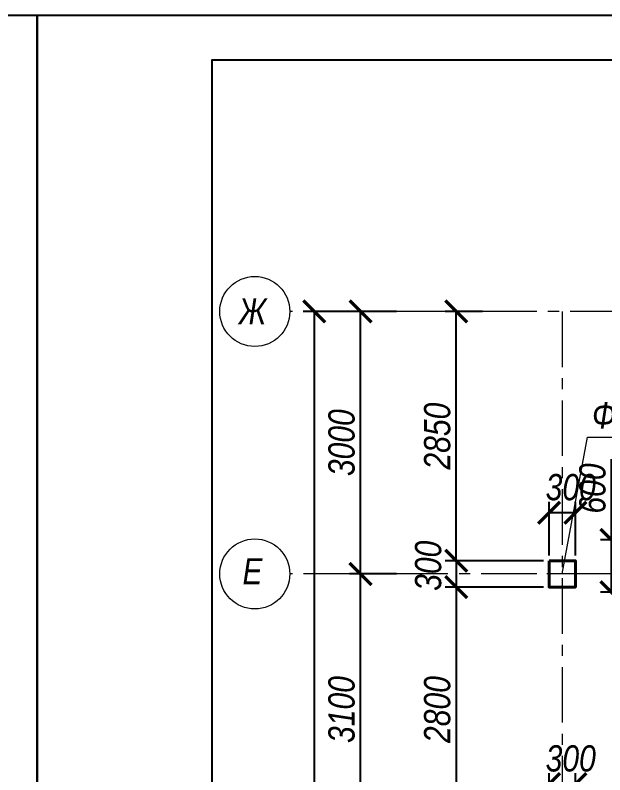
# Model space of a CAD drawing. Header units: millimetres. Extents: x 1582001 to 3303937, y 226471 to 491235.
# Drawn here: x 1791751 to 1798489, y 341973 to 350655 of the extents above; entities that cross this region are included whole.
import ezdxf
from ezdxf.enums import TextEntityAlignment as Align

# ---------------------------------------------------------------- set-up
doc = ezdxf.new("R2010")
doc.units = ezdxf.units.MM
doc.linetypes.add('CENTER', pattern=[50.8, 31.75, -6.35, 6.35, -6.35])
doc.linetypes.add('DASHDOT', pattern=[25.4, 12.7, -6.35, 0, -6.35])
doc.layers.get('Defpoints').update_dxf_attribs({"color": 255, "lineweight": 30})
for name, color, linetype, lineweight in [('Оси', 251, 'CENTER', 9), ('Размеры', 7, 'Continuous', 18), ('Стены несущие', 7, 'Continuous', 40)]:
    doc.layers.add(name, color=color, linetype=linetype, lineweight=lineweight)
doc.layers.add('Формуляр', color=138, linetype='Continuous')
doc.styles.add('GOST 2.304', font='ARIALNI.TTF', dxfattribs={"width": 0.98, "height": 300})
doc.styles.get("Standard").update_dxf_attribs({"font": 'ARIALNI.TTF', "height": 300})
doc.styles.add('Текст', font='ARIALNI.TTF')
doc.dimstyles.new('ISO-25', dxfattribs={"dimscale": 100, "dimtxt": 2.5, "dimasz": 2.5, "dimexe": 1.25, "dimexo": 0.625, "dimtad": 1, "dimdec": 0, "dimtxsty": 'Standard', "dimblk": 'ARCHTICK', "dimcen": 2.5, "dimadec": 0, "dimazin": 0, "dimtfac": 1, "dimtdec": 0, "dimtmove": 0, "dimatfit": 3, "dimfxl": 0, "dimarcsym": 0})

# ---------------------------------------------------------------- blocks, each defined once
blk = doc.blocks.new('_ArchTick')
at = {"color": 0, "linetype": 'ByBlock', "const_width": 0.15}
blk.add_lwpolyline([(-0.5, -0.5), (0.5, 0.5)], dxfattribs=at)
blk = doc.blocks.new('*D1373')
at = {"layer": 'Defpoints', "color": 0, "lineweight": -3, "transparency": 16777216}
for p in [(1798564.3, 344658.8), (1800376.6, 344658.8), (1800762, 344058.8)]:
    blk.add_point(p, dxfattribs=at)
at = {"layer": 'Размеры', "color": 0, "lineweight": -2, "transparency": 16777216}
for p, q in [((1798564.3, 344658.8), (1798564.3, 345581.8)), ((1800314.1, 344658.8), (1798439.3, 344658.8)), ((1798564.3, 344058.8), (1798564.3, 344658.8)), ((1800699.5, 344058.8), (1798439.3, 344058.8))]:
    blk.add_line(p, q, dxfattribs=at)
at = {"layer": 'Размеры', "color": 0, "lineweight": -2, "transparency": 16777216, "xscale": 250, "yscale": 250, "zscale": 250}
for p, rotation in [((1798564.3, 344658.8), 90), ((1798564.3, 344058.8), 270)]:
    blk.add_blockref('_ArchTick', p, dxfattribs=dict(at, rotation=rotation))
at = {"layer": 'Размеры', "color": 0, "transparency": 16777216, "insert": (1798348.7, 345245.3), "char_height": 300, "attachment_point": 5, "rotation": 90}
blk.add_mtext('600', dxfattribs=at)
blk = doc.blocks.new('*D1423')
at = {"layer": 'Defpoints', "color": 0, "lineweight": -3, "transparency": 16777216}
for p in [(1797852, 344967.5), (1797852, 344418.8), (1798152, 344418.8)]:
    blk.add_point(p, dxfattribs=at)
at = {"layer": 'Размеры', "color": 0, "lineweight": -2, "transparency": 16777216}
for p, q in [((1797852, 344481.3), (1797852, 345092.5)), ((1798152, 344481.3), (1798152, 345092.5)), ((1798152, 344967.5), (1797852, 344967.5))]:
    blk.add_line(p, q, dxfattribs=at)
at = {"layer": 'Размеры', "color": 0, "lineweight": -2, "transparency": 16777216, "xscale": 250, "yscale": 250, "zscale": 250, "rotation": 180}
blk.add_blockref('_ArchTick', (1797852, 344967.5), dxfattribs=at)
at = {"layer": 'Размеры', "color": 0, "lineweight": -2, "transparency": 16777216, "xscale": 250, "yscale": 250, "zscale": 250}
blk.add_blockref('_ArchTick', (1798152, 344967.5), dxfattribs=at)
at = {"layer": 'Размеры', "color": 0, "transparency": 16777216, "insert": (1798099.2, 345258.7), "char_height": 300, "attachment_point": 5}
blk.add_mtext('300', dxfattribs=at)
blk = doc.blocks.new('*D1424')
at = {"layer": 'Defpoints', "color": 0, "lineweight": -3, "transparency": 16777216}
for p in [(1796790.2, 347268.8), (1797151.8, 347268.8), (1797852, 344418.8)]:
    blk.add_point(p, dxfattribs=at)
at = {"layer": 'Размеры', "color": 0, "lineweight": -2, "transparency": 16777216}
for p, q in [((1797089.3, 347268.8), (1796665.2, 347268.8)), ((1796790.2, 344418.8), (1796790.2, 347268.8)), ((1797789.5, 344418.8), (1796665.2, 344418.8))]:
    blk.add_line(p, q, dxfattribs=at)
at = {"layer": 'Размеры', "color": 0, "lineweight": -2, "transparency": 16777216, "xscale": 250, "yscale": 250, "zscale": 250}
for p, rotation in [((1796790.2, 347268.8), 90), ((1796790.2, 344418.8), 270)]:
    blk.add_blockref('_ArchTick', p, dxfattribs=dict(at, rotation=rotation))
at = {"layer": 'Размеры', "color": 0, "transparency": 16777216, "insert": (1796574.5, 345843.8), "char_height": 300, "attachment_point": 5, "rotation": 90}
blk.add_mtext('2850', dxfattribs=at)
blk = doc.blocks.new('*D1425')
at = {"layer": 'Defpoints', "color": 0, "lineweight": -3, "transparency": 16777216}
for p in [(1797852, 344418.8), (1796790.2, 344118.8), (1797852, 344118.8)]:
    blk.add_point(p, dxfattribs=at)
at = {"layer": 'Размеры', "color": 0, "lineweight": -2, "transparency": 16777216}
for p, q in [((1797789.5, 344418.8), (1796665.2, 344418.8)), ((1796790.2, 344418.8), (1796790.2, 344118.8)), ((1797789.5, 344118.8), (1796665.2, 344118.8))]:
    blk.add_line(p, q, dxfattribs=at)
at = {"layer": 'Размеры', "color": 0, "lineweight": -2, "transparency": 16777216, "xscale": 250, "yscale": 250, "zscale": 250}
for p, rotation in [((1796790.2, 344418.8), 90), ((1796790.2, 344118.8), 270)]:
    blk.add_blockref('_ArchTick', p, dxfattribs=dict(at, rotation=rotation))
at = {"layer": 'Размеры', "color": 0, "transparency": 16777216, "insert": (1796471.3, 344362), "char_height": 300, "attachment_point": 5, "rotation": 90}
blk.add_mtext('300', dxfattribs=at)
blk = doc.blocks.new('*D1426')
at = {"layer": 'Defpoints', "color": 0, "lineweight": -3, "transparency": 16777216}
for p in [(1797852, 344118.8), (1796790.2, 341318.8), (1797852, 341318.8)]:
    blk.add_point(p, dxfattribs=at)
at = {"layer": 'Размеры', "color": 0, "lineweight": -2, "transparency": 16777216}
for p, q in [((1797789.5, 344118.8), (1796665.2, 344118.8)), ((1796790.2, 344118.8), (1796790.2, 341318.8)), ((1797789.5, 341318.8), (1796665.2, 341318.8))]:
    blk.add_line(p, q, dxfattribs=at)
at = {"layer": 'Размеры', "color": 0, "lineweight": -2, "transparency": 16777216, "xscale": 250, "yscale": 250, "zscale": 250}
for p, rotation in [((1796790.2, 344118.8), 90), ((1796790.2, 341318.8), 270)]:
    blk.add_blockref('_ArchTick', p, dxfattribs=dict(at, rotation=rotation))
at = {"layer": 'Размеры', "color": 0, "transparency": 16777216, "insert": (1796574.5, 342718.8), "char_height": 300, "attachment_point": 5, "rotation": 90}
blk.add_mtext('2800', dxfattribs=at)
blk = doc.blocks.new('*D1428')
at = {"layer": 'Defpoints', "color": 0, "lineweight": -3, "transparency": 16777216}
for p in [(1797852, 341867.5), (1797852, 341318.8), (1798152, 341318.8)]:
    blk.add_point(p, dxfattribs=at)
at = {"layer": 'Размеры', "color": 0, "lineweight": -2, "transparency": 16777216}
for p, q in [((1797852, 341381.3), (1797852, 341992.5)), ((1798152, 341381.3), (1798152, 341992.5)), ((1798152, 341867.5), (1797852, 341867.5))]:
    blk.add_line(p, q, dxfattribs=at)
at = {"layer": 'Размеры', "color": 0, "lineweight": -2, "transparency": 16777216, "xscale": 250, "yscale": 250, "zscale": 250, "rotation": 180}
blk.add_blockref('_ArchTick', (1797852, 341867.5), dxfattribs=at)
at = {"layer": 'Размеры', "color": 0, "lineweight": -2, "transparency": 16777216, "xscale": 250, "yscale": 250, "zscale": 250}
blk.add_blockref('_ArchTick', (1798152, 341867.5), dxfattribs=at)
at = {"layer": 'Размеры', "color": 0, "transparency": 16777216, "insert": (1798099.2, 342158.7), "char_height": 300, "attachment_point": 5}
blk.add_mtext('300', dxfattribs=at)
blk = doc.blocks.new('*D1471')
at = {"layer": 'Defpoints', "color": 0, "lineweight": -3, "transparency": 16777216}
for p in [(1795697.1, 344268.8), (1796172, 344268.8), (1796172, 341168.8)]:
    blk.add_point(p, dxfattribs=at)
at = {"layer": 'Размеры', "color": 0, "lineweight": -2, "transparency": 16777216}
for p, q in [((1796109.5, 344268.8), (1795572.1, 344268.8)), ((1795697.1, 341168.8), (1795697.1, 344268.8)), ((1796109.5, 341168.8), (1795572.1, 341168.8))]:
    blk.add_line(p, q, dxfattribs=at)
at = {"layer": 'Размеры', "color": 0, "lineweight": -2, "transparency": 16777216, "xscale": 250, "yscale": 250, "zscale": 250}
for p, rotation in [((1795697.1, 344268.8), 90), ((1795697.1, 341168.8), 270)]:
    blk.add_blockref('_ArchTick', p, dxfattribs=dict(at, rotation=rotation))
at = {"layer": 'Размеры', "color": 0, "transparency": 16777216, "insert": (1795481.5, 342718.8), "char_height": 300, "attachment_point": 5, "rotation": 90}
blk.add_mtext('3100', dxfattribs=at)
blk = doc.blocks.new('*D1472')
at = {"layer": 'Defpoints', "color": 0, "lineweight": -3, "ltscale": 100, "transparency": 16777216}
for p in [(1795697.1, 347268.8), (1796172, 347268.8), (1796172, 344268.8)]:
    blk.add_point(p, dxfattribs=at)
at = {"layer": 'Размеры', "color": 0, "lineweight": -2, "ltscale": 100, "transparency": 16777216}
for p, q in [((1796109.5, 347268.8), (1795572.1, 347268.8)), ((1795697.1, 344268.8), (1795697.1, 347268.8)), ((1796109.5, 344268.8), (1795572.1, 344268.8))]:
    blk.add_line(p, q, dxfattribs=at)
at = {"layer": 'Размеры', "color": 0, "lineweight": -2, "ltscale": 100, "transparency": 16777216, "xscale": 250, "yscale": 250, "zscale": 250}
for p, rotation in [((1795697.1, 347268.8), 90), ((1795697.1, 344268.8), 270)]:
    blk.add_blockref('_ArchTick', p, dxfattribs=dict(at, rotation=rotation))
at = {"layer": 'Размеры', "color": 0, "ltscale": 100, "transparency": 16777216, "insert": (1795481.5, 345768.8), "char_height": 300, "attachment_point": 5, "rotation": 90}
blk.add_mtext('3000', dxfattribs=at)
blk = doc.blocks.new('*D1473')
at = {"layer": 'Defpoints', "color": 0, "lineweight": -3, "ltscale": 100, "transparency": 16777216}
for p in [(1795697.1, 347268.8), (1795167.2, 329368.8), (1795697.1, 329368.8)]:
    blk.add_point(p, dxfattribs=at)
at = {"layer": 'Размеры', "color": 0, "lineweight": -2, "ltscale": 100, "transparency": 16777216}
for p, q in [((1795634.6, 347268.8), (1795042.2, 347268.8)), ((1795167.2, 347268.8), (1795167.2, 329368.8)), ((1795634.6, 329368.8), (1795042.2, 329368.8))]:
    blk.add_line(p, q, dxfattribs=at)
at = {"layer": 'Размеры', "color": 0, "lineweight": -2, "ltscale": 100, "transparency": 16777216, "xscale": 250, "yscale": 250, "zscale": 250}
for p, rotation in [((1795167.2, 347268.8), 90), ((1795167.2, 329368.8), 270)]:
    blk.add_blockref('_ArchTick', p, dxfattribs=dict(at, rotation=rotation))
at = {"layer": 'Размеры', "color": 0, "ltscale": 100, "transparency": 16777216, "insert": (1794951.5, 338318.8), "char_height": 300, "attachment_point": 5, "rotation": 90}
blk.add_mtext('17900', dxfattribs=at)

msp = doc.modelspace()

# ---------------------------------------------------------------- linework, layer by layer
at = {"layer": 'Оси', "ltscale": 20}
for p, q in [((1812952, 347268.8), (1794888.4, 347268.8)), ((1798002, 347268.8), (1798002, 325532.5)), ((1812952, 344268.8), (1794888.4, 344268.8))]:
    msp.add_line(p, q, dxfattribs=at)
at = {"layer": 'Оси', "linetype": 'DASHDOT', "ltscale": 50}
msp.add_line((1798178.6, 344268.8), (1797825.4, 344268.8), dxfattribs=at)
at = {"layer": 'Оси', "linetype": 'Continuous', "ltscale": 100}
for centre in [(1794488.4, 347268.8), (1794488.4, 347268.8), (1794488.4, 344268.8), (1794488.4, 344268.8)]:
    msp.add_circle(centre, 400, dxfattribs=at)
at = {"layer": 'Размеры', "lineweight": 9, "ltscale": 100}
for p, q in [((1798002, 344268.8), (1798292.4, 345830.7)), ((1798292.4, 345830.7), (1799703.3, 345830.7))]:
    msp.add_line(p, q, dxfattribs=at)
at = {"layer": 'Стены несущие'}
msp.add_lwpolyline([(1797852, 344418.8), (1798152, 344418.8), (1798152, 344118.8), (1797852, 344118.8)], close=True, dxfattribs=at)
at = {"layer": 'Формуляр'}
for points in [[(1750000.6, 350654.9), (1792000.5, 350654.9), (1792000.5, 320955), (1750000.6, 320955)], [(1792000.5, 350654.9), (1834000.4, 350654.9), (1834000.4, 320955), (1792000.5, 320955)]]:
    msp.add_lwpolyline(points, close=True, dxfattribs=at)
at = {"layer": 'Формуляр', "color": 0}
msp.add_lwpolyline([(1794000.5, 321455), (1794000.5, 350144.9), (1833500.4, 350144.9), (1833500.4, 321455)], close=True, dxfattribs=at)

# ---------------------------------------------------------------- texts
at = {"layer": 'Оси', "linetype": 'Continuous', "ltscale": 100, "style": 'GOST 2.304'}
for s, p in [('Ж', (1794462.1, 347268.8)), ('Е', (1794462.1, 344299.5))]:
    msp.add_text(s, height=297.2, dxfattribs=at).set_placement(p, align=Align.MIDDLE_CENTER)
at = {"layer": 'Размеры', "lineweight": 9, "ltscale": 100, "style": 'Текст'}
msp.add_text('Фм1(23)', height=300, dxfattribs=at).set_placement((1798342.4, 345930.7))

# ---------------------------------------------------------------- dimensions: what is measured, and where the dimension line sits
at = {"layer": 'Размеры', "ltscale": 100}
for base, p1, p2, picture, middle in [((1795167.2, 329368.8), (1795697.1, 347268.8), (1795697.1, 329368.8), '*D1473', (1794951.5, 338318.8)), ((1795697.1, 347268.8), (1796172, 344268.8), (1796172, 347268.8), '*D1472', (1795481.5, 345768.8))]:
    dim = msp.add_linear_dim(base=base, p1=p1, p2=p2, angle=90, dimstyle='ISO-25', override={"dimscale": 100, "dimlfac": 1, "dimtxsty": 'Standard', "dimblk1": 'ArchTick', "dimblk2": 'ArchTick', "dimsah": 1, "dimtmove": 0, "dimtolj": 0}, dxfattribs=at)
    dim.commit()
    dim.dimension.update_dxf_attribs({"geometry": picture, "text_midpoint": middle})
at = {"layer": 'Размеры'}
for base, p1, p2, picture, middle in [((1796790.2, 347268.8), (1797852, 344418.8), (1797151.8, 347268.8), '*D1424', (1796574.5, 345843.8)), ((1798564.3, 344658.8), (1800762, 344058.8), (1800376.6, 344658.8), '*D1373', (1798348.7, 345245.3)), ((1795697.1, 344268.8), (1796172, 341168.8), (1796172, 344268.8), '*D1471', (1795481.5, 342718.8)), ((1796790.2, 341318.8), (1797852, 344118.8), (1797852, 341318.8), '*D1426', (1796574.5, 342718.8))]:
    dim = msp.add_linear_dim(base=base, p1=p1, p2=p2, angle=90, dimstyle='ISO-25', override={"dimscale": 100, "dimlfac": 1, "dimtxsty": 'Standard', "dimblk1": 'ArchTick', "dimblk2": 'ArchTick', "dimsah": 1, "dimtmove": 0, "dimtolj": 0}, dxfattribs=at)
    dim.commit()
    dim.dimension.update_dxf_attribs({"geometry": picture, "text_midpoint": middle})
for base, p1, p2, picture, middle in [((1797852, 344967.5), (1798152, 344418.8), (1797852, 344418.8), '*D1423', (1798099.2, 345258.7)), ((1797852, 341867.5), (1798152, 341318.8), (1797852, 341318.8), '*D1428', (1798099.2, 342158.7))]:
    dim = msp.add_linear_dim(base=base, p1=p1, p2=p2, dimstyle='ISO-25', override={"dimscale": 100, "dimlfac": 1, "dimtxsty": 'Standard', "dimblk1": 'ArchTick', "dimblk2": 'ArchTick', "dimsah": 1, "dimtmove": 2, "dimtolj": 0}, dxfattribs=at)
    dim.commit()
    dim.dimension.update_dxf_attribs({"geometry": picture, "text_midpoint": middle, "dimtype": 160})
dim = msp.add_linear_dim(base=(1796790.2, 344118.8), p1=(1797852, 344418.8), p2=(1797852, 344118.8), angle=90, dimstyle='ISO-25', override={"dimscale": 100, "dimtmove": 2}, dxfattribs=at)
dim.commit()
dim.dimension.update_dxf_attribs({"geometry": '*D1425', "text_midpoint": (1796471.3, 344362), "dimtype": 160})

doc.saveas('drawing.dxf')
